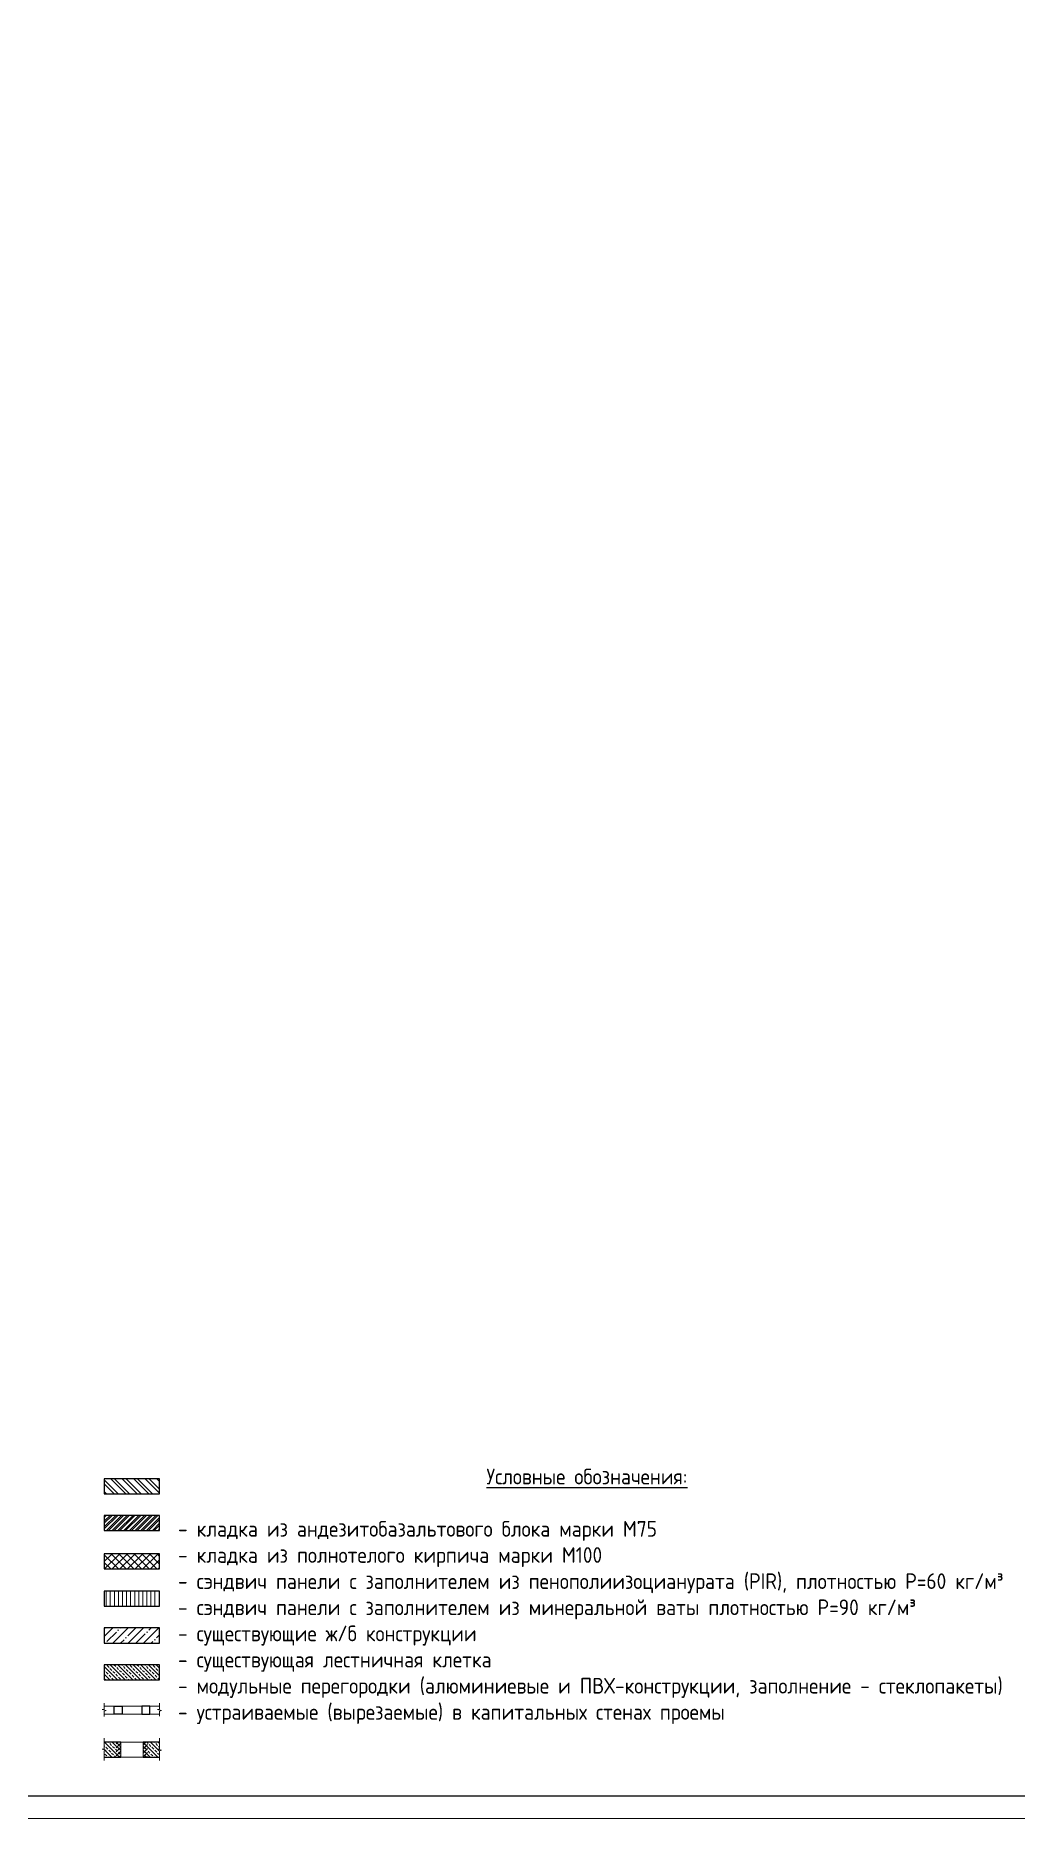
# Model space of a CAD drawing. Extents: x -965262 to 1142518, y -357520 to 71675.
# Drawn here: x -655192 to -633292, y -240088 to -200313 of the extents above; entities that cross this region are included whole.
import ezdxf

# ---------------------------------------------------------------- set-up
doc = ezdxf.new("R2010")
doc.units = 0
doc.header["$LTSCALE"] = 10
doc.layers.get('0').update_dxf_attribs({"linetype": 'CONTINUOUS', "lineweight": 30})
doc.styles.add('GOST-2.304_Type-B', font='isocpeur.ttf', dxfattribs={"width": 0.9})

msp = doc.modelspace()

# ---------------------------------------------------------------- hatches: boundary and pattern name
at = {"lineweight": 15}
h = msp.add_hatch(dxfattribs=at)
h.set_pattern_fill('ANSI32', color=4, scale=19.0476, angle=90, style=0)
h.set_pattern_definition([(135, (-653356.4, -232670.95), (-128.29, -128.29), []), (135, (-653356.4, -232585.42), (-128.29, -128.29), [])])
h.paths.add_polyline_path([(-653044.8, -232510), (-653662.4, -232510), (-653662.4, -232846.1), (-653044.8, -232846.1)])
h.paths.add_polyline_path([(-652427.3, -232510), (-653044.8, -232510), (-653044.8, -232846.1), (-652427.3, -232846.1)])
h = msp.add_hatch(dxfattribs=at)
h.set_pattern_fill('ANSI32', color=1, scale=9.5, style=0)
h.set_pattern_definition([(45, (-653317.32, -233497.91), (-63.984, 63.984), []), (45, (-653274.67, -233497.91), (-63.984, 63.984), [])])
h.paths.add_polyline_path([(-653044.8, -233328.4), (-653662.4, -233328.4), (-653662.4, -233664.5), (-653044.8, -233664.5)])
h.paths.add_polyline_path([(-652427.3, -233328.4), (-653044.8, -233328.4), (-653044.8, -233664.5), (-652427.3, -233664.5)])
h = msp.add_hatch(dxfattribs=at)
h.set_pattern_fill('ANSI37', color=30, scale=38.0952, style=0)
h.set_pattern_definition([(45, (-653328.91, -234367.55), (-85.526, 85.526), []), (135, (-653328.91, -234367.55), (-85.526, -85.526), [])])
h.paths.add_polyline_path([(-653044.8, -234185.4), (-653662.4, -234185.4), (-653662.4, -234521.4), (-653044.8, -234521.4)])
h.paths.add_polyline_path([(-652427.3, -234185.4), (-653044.8, -234185.4), (-653044.8, -234521.4), (-652427.3, -234521.4)])
h = msp.add_hatch(dxfattribs=at)
h.set_pattern_fill('LINE', color=6, scale=28.5714, angle=90, style=0)
h.set_pattern_definition([(90, (-653255.63, -235211.15), (-90.714, 6e-15), [])])
h.paths.add_polyline_path([(-653044.8, -235021), (-653662.4, -235021), (-653662.4, -235357.1), (-653044.8, -235357.1)])
h.paths.add_polyline_path([(-652427.3, -235021), (-653044.8, -235021), (-653044.8, -235357.1), (-652427.3, -235357.1)])
h = msp.add_hatch(dxfattribs=at)
h.set_pattern_fill('ANSI35', color=256, scale=38.0952, style=0)
h.set_pattern_definition([(45, (-653306.2, -236015.91), (-171.05, 171.05), []), (45, (-653135.14, -236015.91), (-171.05, 171.05), [302.38, -60.476, 0, -60.476])])
h.paths.add_polyline_path([(-653044.8, -235840.7), (-653662.4, -235840.7), (-653662.4, -236176.8), (-653044.8, -236176.8)])
h.paths.add_polyline_path([(-652427.3, -235840.7), (-653044.8, -235840.7), (-653044.8, -236176.8), (-652427.3, -236176.8)])
h = msp.add_hatch(dxfattribs=at)
h.set_pattern_fill('ANSI33', color=256, scale=19.0476, angle=90, style=0)
h.set_pattern_definition([(135, (-1326689.56, -304159.76), (-85.526163, -85.526163), []), (135, (-1326689.56, -304074.23), (-85.526163, -85.526163), [60.47613, -30.238065])])
h.paths.add_polyline_path([(-653044.8, -236660.3), (-653662.4, -236660.3), (-653662.4, -236996.4), (-653044.8, -236996.4)])
h.paths.add_polyline_path([(-652427.3, -236660.3), (-653044.8, -236660.3), (-653044.8, -236996.4), (-652427.3, -236996.4)])
h = msp.add_hatch(dxfattribs=at)
h.set_pattern_fill('ANSI33', color=256, scale=19.0476, angle=90, style=0)
h.set_pattern_definition([(135, (-653647, -238567.57), (-85.526, -85.526), []), (135, (-653647, -238482.05), (-85.526, -85.526), [60.476, -30.238])])
h.paths.add_polyline_path([(-653662.4, -238556.7), (-653662.4, -238579.1), (-653617.7, -238567.9)], flags=17)
h.paths.add_polyline_path([(-652427.3, -238534.4), (-652471.9, -238545.6), (-652427.3, -238556.7)], flags=17)
h.paths.add_polyline_path([(-652794.8, -238388.7), (-653294.8, -238388.7), (-653294.8, -238724.8), (-652794.8, -238724.8)])
h.paths.add_polyline_path([(-653044.8, -238388.7), (-653662.4, -238388.7), (-653662.4, -238724.8), (-653044.8, -238724.8)])
h.paths.add_polyline_path([(-652427.3, -238388.7), (-653044.8, -238388.7), (-653044.8, -238724.8), (-652427.3, -238724.8)])
h = msp.add_hatch()
h.set_pattern_fill('ANSI31', color=3, scale=20)
h.set_pattern_definition([(45, (-1326689.56, -305280.87), (-44.9012806, 44.9012806), [])])
h.paths.add_polyline_path([(-653294.8, -238388.7), (-653394.8, -238388.7), (-653394.8, -238724.8), (-653294.8, -238724.8)])
h.paths.add_polyline_path([(-652694.8, -238388.7), (-652794.8, -238388.7), (-652794.8, -238724.8), (-652694.8, -238724.8)])

# ---------------------------------------------------------------- linework, layer by layer
at = {"color": 3, "lineweight": 15}
for p, q in [((-653662.4, -237584, -1808.5), (-652427.3, -237584, -1808.5)), ((-653662.4, -237762.6, -1808.5), (-652427.3, -237762.6, -1808.5))]:
    msp.add_line(p, q, dxfattribs=at)
for p, q in [((-653294.8, -238388.7, -1808.5), (-653662.4, -238388.7, -1808.5)), ((-652427.3, -238388.7, -1808.5), (-652794.8, -238388.7, -1808.5)), ((-653662.4, -238724.8, -1808.5), (-653294.8, -238724.8, -1808.5)), ((-652794.8, -238724.8, -1808.5), (-652427.3, -238724.8, -1808.5))]:
    msp.add_line(p, q)
at = {"lineweight": 15}
for p, q in [((-653294.8, -238388.7, -1808.5), (-653294.8, -238724.8, -1808.5)), ((-653294.8, -238388.7, -1808.5), (-652794.8, -238388.7, -1808.5)), ((-652794.8, -238388.7, -1808.5), (-652794.8, -238724.8, -1808.5)), ((-653294.8, -238724.8, -1808.5), (-652794.8, -238724.8, -1808.5))]:
    msp.add_line(p, q, dxfattribs=at)
at = {"lineweight": 15, "elevation": -1808.5}
msp.add_lwpolyline([(-613462.4, -240087.8), (-613462.4, -155987.8), (-732362.4, -155987.8), (-732362.4, -240087.8)], close=True, dxfattribs=at)
at = {"elevation": -1808.5}
for points in [[(-613962.4, -239587.8), (-613962.4, -156487.8), (-730362.4, -156487.8), (-730362.4, -239587.8)], [(-653662.4, -236176.8), (-652427.3, -236176.8), (-652427.3, -235840.7), (-653662.4, -235840.7)], [(-653662.4, -236996.4), (-652427.3, -236996.4), (-652427.3, -236660.3), (-653662.4, -236660.3)]]:
    msp.add_lwpolyline(points, close=True, dxfattribs=at)
at = {"color": 4, "elevation": -1808.5}
msp.add_lwpolyline([(-653662.4, -232846.1), (-652427.3, -232846.1), (-652427.3, -232510), (-653662.4, -232510)], close=True, dxfattribs=at)
at = {"color": 1, "elevation": -1808.5}
msp.add_lwpolyline([(-653662.4, -233664.5), (-652427.3, -233664.5), (-652427.3, -233328.4), (-653662.4, -233328.4)], close=True, dxfattribs=at)
at = {"color": 30, "elevation": -1808.5}
msp.add_lwpolyline([(-653662.4, -234521.4), (-652427.3, -234521.4), (-652427.3, -234185.4), (-653662.4, -234185.4)], close=True, dxfattribs=at)
at = {"color": 6, "elevation": -1808.5}
msp.add_lwpolyline([(-653662.4, -235357.1), (-652427.3, -235357.1), (-652427.3, -235021), (-653662.4, -235021)], close=True, dxfattribs=at)
at = {"lineweight": 15, "ltscale": 100}
for points, elevation in [([(-653662.4, -237811.8), (-653662.4, -237695.7), (-653617.7, -237684.5), (-653707, -237662.2), (-653662.4, -237651), (-653662.4, -237517.6)], 519.9), ([(-652427.3, -237811.6), (-652427.3, -237695.4), (-652382.6, -237684.2), (-652471.9, -237661.9), (-652427.3, -237650.8), (-652427.3, -237517.3)], -1808.5), ([(-653662.4, -238795.2), (-653662.4, -238579.1), (-653617.7, -238567.9), (-653707, -238545.6), (-653662.4, -238534.4), (-653662.4, -238301)], -1808.5), ([(-652427.3, -238795.2), (-652427.3, -238579.1), (-652382.6, -238567.9), (-652471.9, -238545.6), (-652427.3, -238534.4), (-652427.3, -238301)], -1808.5)]:
    msp.add_lwpolyline(points, dxfattribs=dict(at, elevation=elevation))
at = {"color": 3, "elevation": -1808.5}
for points in [[(-653264.3, -237762.6), (-653442.9, -237762.6), (-653442.9, -237584), (-653264.3, -237584)], [(-652825.3, -237762.6), (-652646.8, -237762.6), (-652646.8, -237584), (-652825.3, -237584)]]:
    msp.add_lwpolyline(points, close=True, dxfattribs=at)

# ---------------------------------------------------------------- texts
at = {"insert": (-652016.4, -233646.5, 519.9), "char_height": 178.5714, "width": 18220.709, "attachment_point": 4, "style": 'GOST-2.304_Type-B'}
msp.add_mtext('{\\L\\P\\P\\P\\H1.4x;\\P\\P\\P\\P\\pi9110.4;\\P\\pi6881.7;\\H1.4x;Условные обозначения:\\P\\pi9110.4;\\l\\P\\pi0;- кладка из андезитобазальтового блока марки М75\\P- кладка из полнотелого кирпича марки М100\\H1.8299x; \\H0.54647x;\\P- сэндвич панели с заполнителем из пенополиизоцианурата (PIR), плотностью Р=60 кг/м³\\H1.6533x; \\H0.60486x;\\P- сэндвич панели с заполнителем из минеральной ваты плотностью Ρ=90 кг/м³\\H1.6872x; \\H0.59271x;\\P- существующие ж/б конструкции\\H1.6009x; \\H0.62466x;\\P- существующая лестничная клетка\\H1.6296x; \\H0.61363x;\\P- модульные перегородки (алюминиевые и ПВХ-конструкции, заполнение - стеклопакеты)\\H1.7201x; \\H0.58138x;\\P- устраиваемые (вырезаемые) в капитальных стенах проемы\\H1.7649x; }', dxfattribs=at)

doc.saveas('drawing.dxf')
